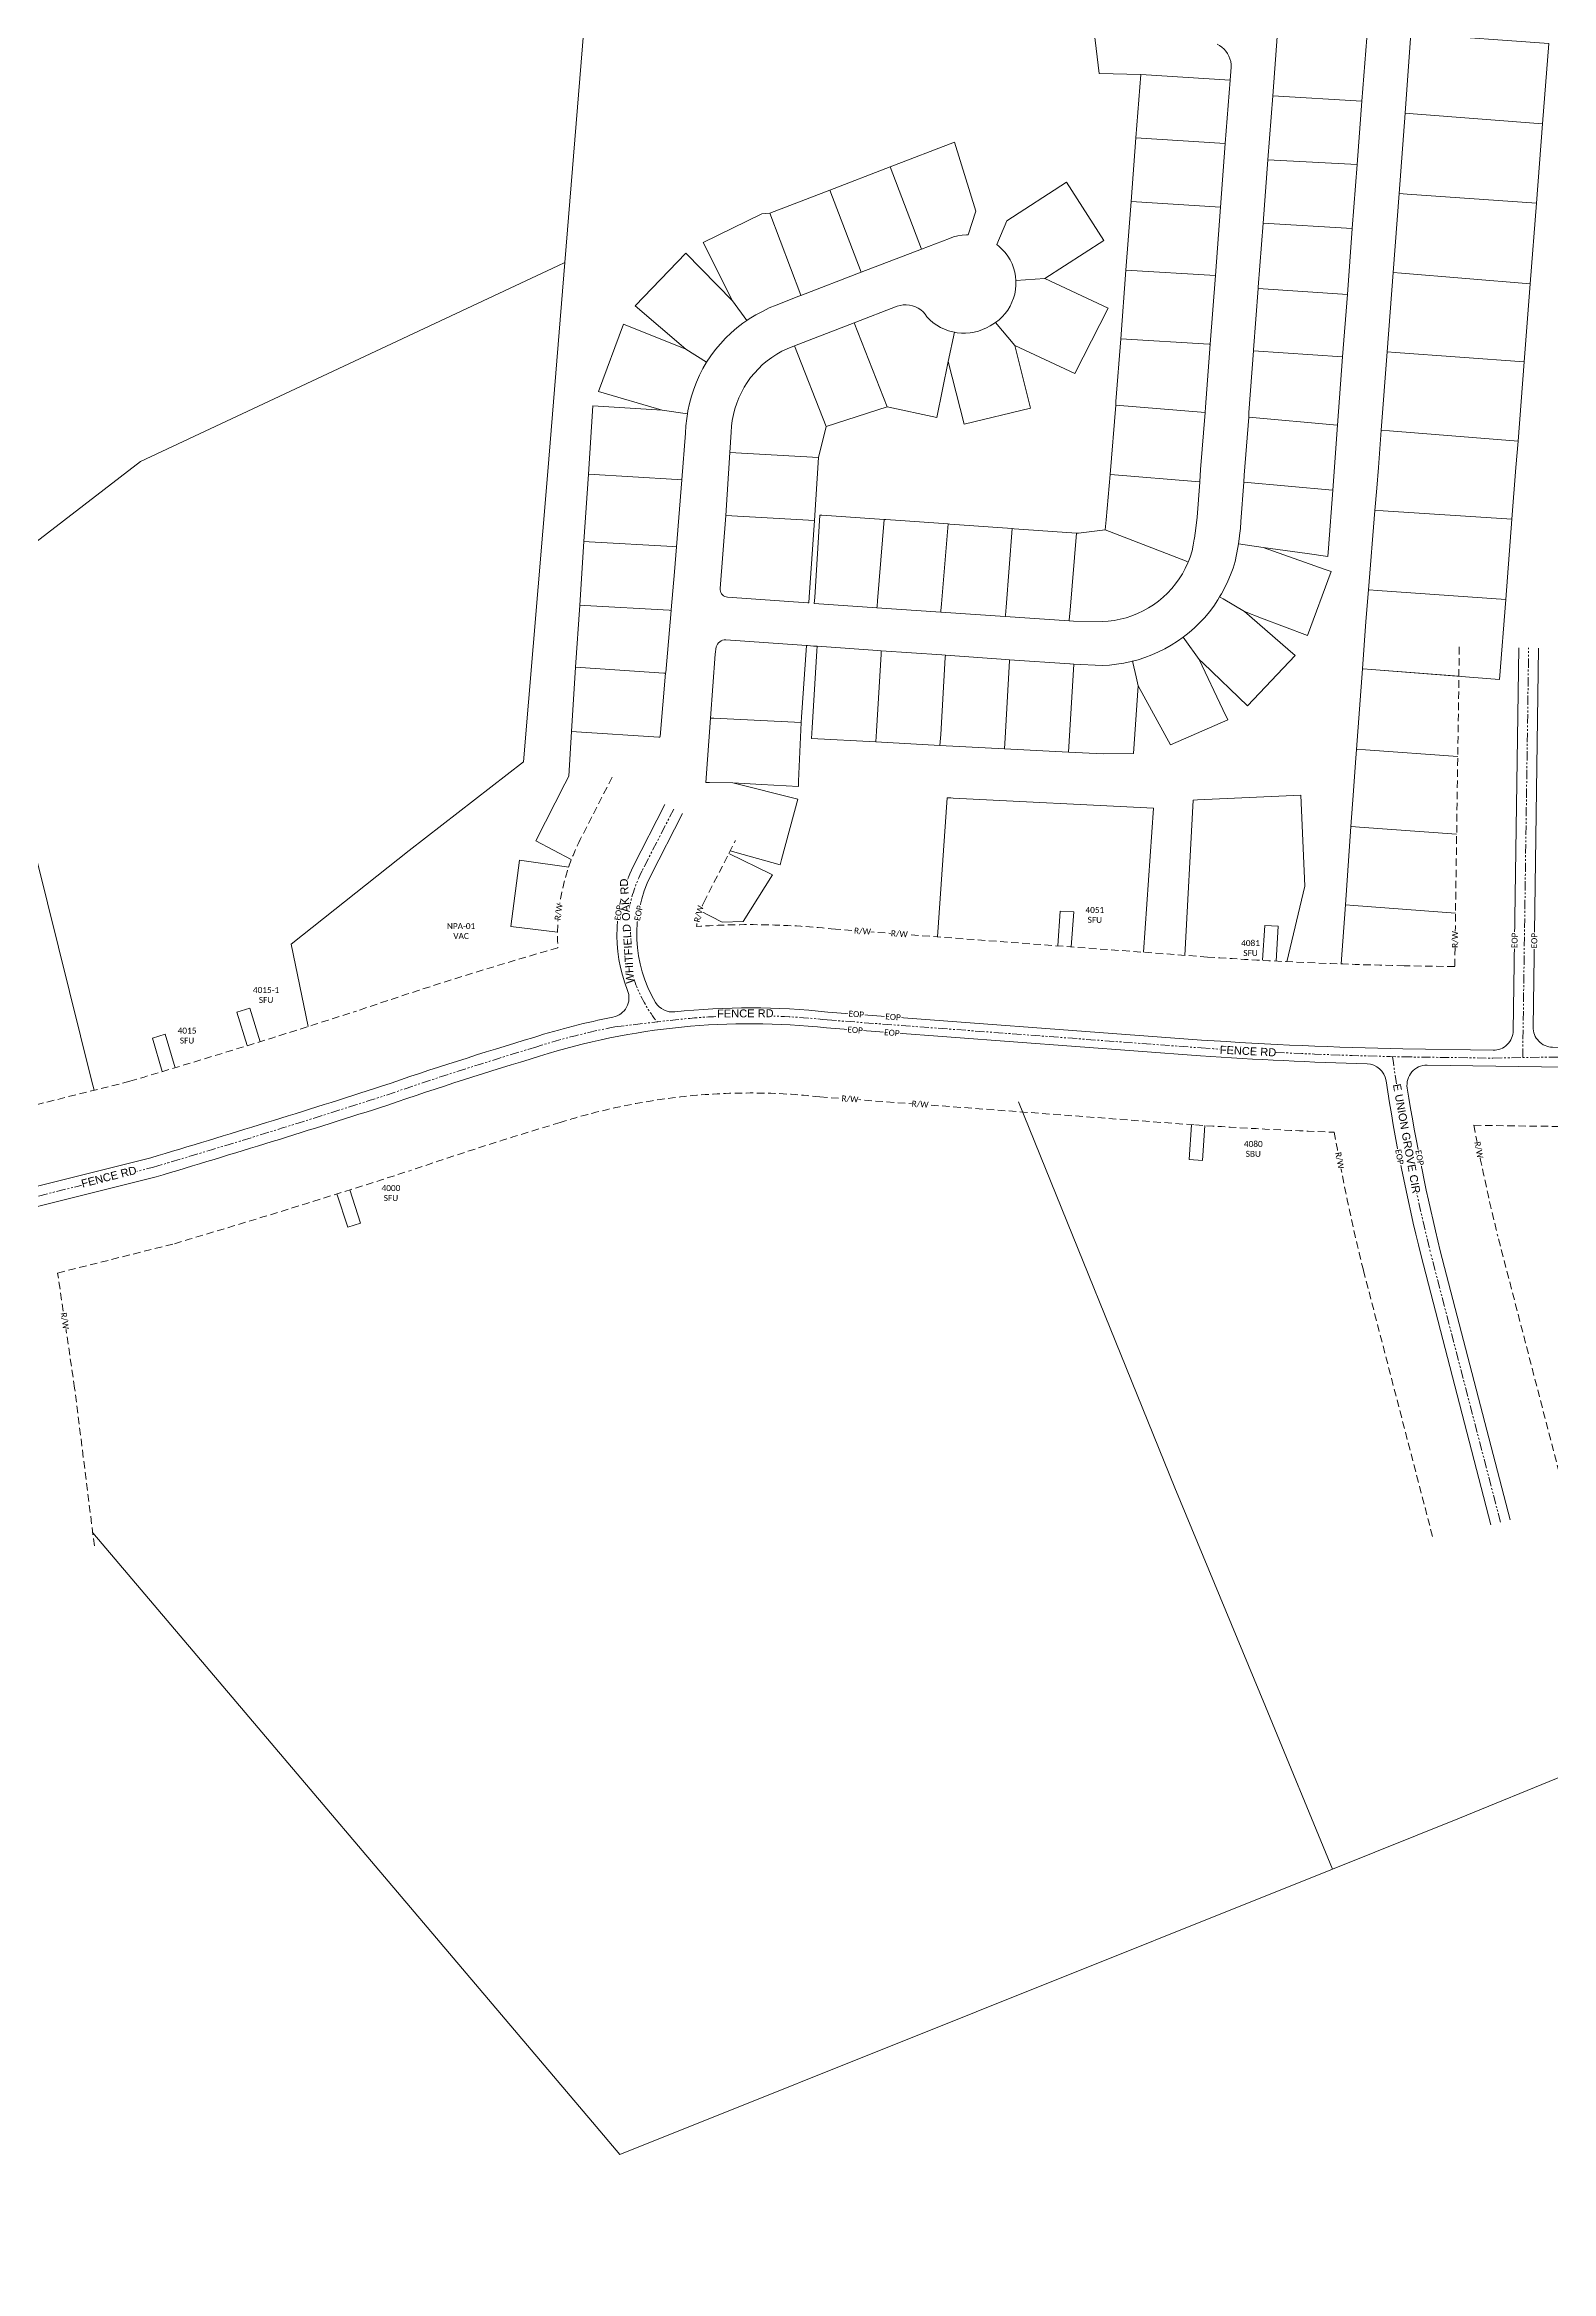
# Model space of a CAD drawing. Header units: inches. Extents: x 2378083 to 2398295, y 1463180 to 1483392.
# Drawn here: x 2386155 to 2387677, y 1468182 to 1470431 of the extents above; entities that cross this region are included whole.
import ezdxf

# ---------------------------------------------------------------- set-up
doc = ezdxf.new("R2010")
doc.units = ezdxf.units.IN
doc.header["$MEASUREMENT"] = 0
doc.linetypes.add('DASHED', pattern=[0.75, 0.5, -0.25])
doc.linetypes.add('PHANTOM2', pattern=[1.25, 0.625, -0.125, 0.125, -0.125, 0.125, -0.125])
for name, color, linetype in [('ADDRESS', 6, 'Continuous'), ('CENTER LINE', 6, 'PHANTOM2'), ('EOP', 6, 'Continuous'), ('LINE LABELS', 7, 'Continuous'), ('sc_greenville', 7, 'Continuous'), ('STREET NAMES', 250, 'Continuous')]:
    doc.layers.add(name, color=color, linetype=linetype)
doc.layers.add('DRIVEWAYS', color=250, linetype='Continuous', lineweight=20)
doc.layers.add('ROW', color=3, linetype='DASHED', lineweight=35)
doc.styles.add('Legend', font='calibri.ttf')
doc.styles.add('PROPOSED', font='calibri.ttf')
doc.styles.get("Standard").update_dxf_attribs({"font": 'arial.ttf'})

msp = doc.modelspace()

# ---------------------------------------------------------------- linework, layer by layer
at = {"layer": 'DRIVEWAYS', "color": 1}
for points in [[(2387192, 1469520.1), (2387194.4, 1469555.3), (2387180.9, 1469556.2), (2387178.4, 1469521.1)], [(2387398.8, 1469505.7), (2387400.9, 1469540.9), (2387387.4, 1469541.7), (2387385.2, 1469506.6)], [(2386359.8, 1469420.3), (2386349.5, 1469454), (2386362.4, 1469458), (2386372.8, 1469424.3)], [(2386274.1, 1469394.1), (2386264.1, 1469427.9), (2386277.1, 1469431.8), (2386287.1, 1469398)], [(2387313.3, 1469340.5), (2387311, 1469305.3), (2387324.5, 1469304.4), (2387326.8, 1469339.6)], [(2386450.5, 1469270.6), (2386461.3, 1469237), (2386474.2, 1469241.1), (2386463.5, 1469274.6)]]:
    msp.add_lwpolyline(points, dxfattribs=at)
at = {"layer": 'EOP', "color": 6, "lineweight": 0}
for points in [[(2389310.2, 1470388.5, -0.047689), (2389247.6, 1470237.6, -0.026202), (2389137.8, 1470030, -0.027049), (2389080.9, 1469948.1, -0.02934), (2389012.8, 1469870, -0.020853), (2388959.8, 1469822.4, -0.069912), (2388849, 1469761.6), (2388808.1, 1469747.1), (2388662.3, 1469703.4, 0.02772), (2388491.5, 1469646.1, 0.024718), (2388353.8, 1469588.2), (2388276.3, 1469550.7, 0.114741), (2388147, 1469440.1, -0.233285), (2388099.9, 1469415.7, -0.003004), (2387990.7, 1469414.3), (2387678, 1469418.8, -0.414214), (2387658.3, 1469439.1), (2387663.8, 1469821.8)], [(2387643.8, 1469822.1), (2387638.2, 1469435.4, -0.414214), (2387617.9, 1469415.7), (2387526.9, 1469417, -0.011475), (2387323.5, 1469426), (2386946.1, 1469454.2, 0.053814), (2386791.5, 1469454.4, -0.291209), (2386772.2, 1469464, -0.258667), (2386767.4, 1469592.2), (2386799.5, 1469654.8)], [(2386781.7, 1469663.9), (2386749.6, 1469601.3, 0.215181), (2386743.9, 1469476.1, -0.469788), (2386729.2, 1469449.1, 0.028481), (2386649.3, 1469428.7, 0.009721), (2386495.5, 1469379.3, -0.005604), (2386262.5, 1469307.1), (2386110.4, 1469269, -0.394139), (2386086.5, 1469282.2), (2386071.5, 1469328.3, 0.093581), (2386035.8, 1469378.8, -0.013139), (2386007, 1469411.3, -0.067505), (2385973.5, 1469459.3)], [(2386146, 1468907.7), (2386126.1, 1469066.2), (2386102.3, 1469227.8, -0.385499), (2386117.2, 1469250.1), (2386267.8, 1469287.8, 0.005619), (2386501.8, 1469360.3, -0.009741), (2386655.1, 1469409.6, -0.10435), (2386944.7, 1469438.3), (2387322.4, 1469410, 0.009459), (2387490.6, 1469401.9, -0.361876), (2387509.8, 1469384.9, 0.022538), (2387545.2, 1469208.1), (2387615.7, 1468936.5)], [(2387635.1, 1468941.5), (2387564.6, 1469213, -0.021182), (2387531.2, 1469377.5, -0.465624), (2387551.2, 1469400.6), (2387990.7, 1469394.3, 0.007638), (2388268.8, 1469400.5, -0.016767), (2388403.7, 1469402.6, -0.042684), (2388524, 1469388.3)]]:
    msp.add_lwpolyline(points, format="xyb", dxfattribs=at)
at = {"layer": 'ROW', "color": 3, "linetype": 'DASHED', "lineweight": 0, "ltscale": 15}
for points in [[(2387583.8, 1469823), (2387579.2, 1469500.2), (2387528.4, 1469501, -0.011441), (2387329.5, 1469509.8), (2386953.8, 1469537.9, 0.043643), (2386813.6, 1469540.7, -0.088488), (2386820.9, 1469565), (2386852.9, 1469627.4)], [(2386728.3, 1469691.3), (2386696.2, 1469628.6, 0.133796), (2386673.6, 1469519.2, 0.012587), (2386470.2, 1469455.2, -0.005547), (2386241.3, 1469384.3), (2386125.2, 1469355.2, 0.089347), (2386078.7, 1469420.8, -0.013183), (2386052, 1469451.1, -0.069603), (2386026.8, 1469486.8)], [(2386205.5, 1468915.2), (2386185.6, 1469074.3), (2386168.4, 1469190.7), (2386286.3, 1469220.3, 0.005668), (2386523.9, 1469293.9, -0.009815), (2386675.8, 1469342.7, -0.105027), (2386938.2, 1469368.6), (2387317.4, 1469340.2, 0.007757), (2387457.5, 1469332.9, 0.017307), (2387487, 1469193.3), (2387557.6, 1468921.4)], [(2387693.1, 1468956.6), (2387622.7, 1469227.8, -0.014934), (2387598.5, 1469339.9), (2387990.4, 1469334.3, 0.007665), (2388271.4, 1469340.6, -0.016751), (2388402.1, 1469342.6, -0.042515), (2388511.9, 1469329.5)]]:
    msp.add_lwpolyline(points, format="xyb", dxfattribs=at)
at = {"layer": 'ROW', "color": 6, "lineweight": 50}
msp.add_circle((2388188.9, 1473286.1), 10106.2, dxfattribs=at)
at = {"layer": 'sc_greenville', "lineweight": 0}
for points in [[(2385834, 1470649.1), (2386746, 1471022.6), (2386743.4, 1470989.3), (2386743.3, 1470987.6), (2386735.3, 1470885.5), (2386735, 1470881.2), (2386731.5, 1470836), (2386726.4, 1470773.6), (2386725.9, 1470767.1), (2386719, 1470681.6), (2386717.5, 1470663.1), (2386717.4, 1470661.5), (2386680.7, 1470211.1), (2386673.6, 1470207.8), (2386252, 1470010.4), (2386080.1, 1469878), (2386202.6, 1469385.6), (2386205.2, 1469375.2)], [(2387339.2, 1470431.7), (2387341.7, 1470430.4), (2387344.1, 1470428.7), (2387346.3, 1470426.8), (2387348.2, 1470424.6), (2387349.8, 1470422.2), (2387351.2, 1470419.7), (2387352.2, 1470417), (2387353, 1470414.2), (2387353.3, 1470411.3), (2387353.4, 1470408.4), (2387353.4, 1470408.4), (2387352.4, 1470395.2), (2387262.2, 1470401), (2387220.1, 1470402.1), (2387212.8, 1470463.6)], [(2386847.6, 1469617.1), (2386860.5, 1469613.4), (2386898.1, 1469602.9), (2386899.5, 1469608.2), (2386916, 1469669.1), (2386850.3, 1469685.6), (2386879, 1469684), (2386916.4, 1469682), (2386916.6, 1469687.3), (2386919.2, 1469746.7), (2386919.5, 1469751.9), (2386924.6, 1469824.4), (2386925.7, 1469824.4), (2386931.8, 1469823.9), (2386935.5, 1469823.7), (2386935.2, 1469819), (2386930.4, 1469741.4), (2386929.7, 1469730.5), (2386994.5, 1469727.1), (2387059.4, 1469723.6), (2387124.4, 1469720.2), (2387189.2, 1469716.8), (2387224.3, 1469714.9), (2387254.8, 1469715.5), (2387259.5, 1469783.6), (2387292.3, 1469724), (2387350, 1469749.5), (2387345.1, 1469759.8), (2387321, 1469810.4), (2387325.1, 1469806.5), (2387369.9, 1469763.5), (2387418, 1469814.3), (2387410.6, 1469820.8), (2387367, 1469858.7), (2387384.2, 1469852.1), (2387430.6, 1469834.5), (2387454.5, 1469899.1), (2387448.2, 1469901.3), (2387385.7, 1469923.5), (2387430.3, 1469917.2), (2387451, 1469914.3), (2387451.6, 1469922.7), (2387456, 1469981.2), (2387460.9, 1470046.8), (2387466, 1470115.8), (2387470.8, 1470178.9), (2387475.7, 1470245.4), (2387480.7, 1470310.3), (2387485.5, 1470374.1), (2387490.4, 1470438.2)], [(2387535, 1470442.5), (2387529, 1470362.1), (2387522.9, 1470281), (2387516.9, 1470201), (2387510.9, 1470121), (2387505, 1470041.8), (2387502.2, 1470004.3), (2387500.5, 1469983.2), (2387498.6, 1469960.8), (2387492, 1469880.7), (2387489.4, 1469848.8), (2387485.9, 1469800.9), (2387480, 1469719.5), (2387479, 1469706.4), (2387476.9, 1469677.7), (2387474.4, 1469641.6), (2387468.8, 1469562.6), (2387464.6, 1469502.8)], [(2386205.2, 1469375.2), (2386202.6, 1469385.6), (2386080.1, 1469878), (2386252, 1470010.4), (2386673.6, 1470207.8), (2386680.7, 1470211.1), (2386663.5, 1470000), (2386638.7, 1469707), (2386523.5, 1469617.4), (2386404.2, 1469522.8), (2386421.3, 1469439.6)], [(2387582.2, 1469712.4), (2387489, 1469718.9), (2387480.6, 1469719.5), (2387480, 1469719.5), (2387485.9, 1469800.9), (2387486.8, 1469800.9), (2387495.1, 1469800.2), (2387583.4, 1469793.4)], [(2386687.4, 1469737.6), (2386684.6, 1469692.3), (2386680.7, 1469684.6), (2386651.2, 1469627.1), (2386687.1, 1469608.2)], [(2387581.1, 1469634), (2387483.1, 1469641), (2387474.8, 1469641.6), (2387474.4, 1469641.6), (2387476.9, 1469677.7), (2387479, 1469706.4), (2387480, 1469719.5), (2387480.6, 1469719.5), (2387489, 1469718.9), (2387582.2, 1469712.4)], [(2386822.8, 1469686), (2386825.8, 1469686), (2386826.7, 1469686), (2386850.3, 1469685.6), (2386916, 1469669.1), (2386899.5, 1469608.2), (2386898.1, 1469602.9), (2386860.5, 1469613.4), (2386847.6, 1469617.1)], [(2387056.8, 1469530.2), (2387066.6, 1469670.7), (2387070.5, 1469670.5), (2387072.6, 1469670.4), (2387274.9, 1469660.1), (2387264.9, 1469514.6)], [(2387264.9, 1469514.6), (2387274.9, 1469660.1), (2387072.6, 1469670.4), (2387070.5, 1469670.5), (2387066.6, 1469670.7), (2387056.8, 1469530.2)], [(2387306.6, 1469511.5), (2387315.2, 1469668.2), (2387319.3, 1469668.4), (2387423.8, 1469673.3), (2387427.8, 1469581.5), (2387409.7, 1469505.1)], [(2387409.7, 1469505.1), (2387427.8, 1469581.5), (2387423.8, 1469673.3), (2387319.3, 1469668.4), (2387315.2, 1469668.2), (2387306.6, 1469511.5)], [(2387579.9, 1469554.1), (2387477.2, 1469561.9), (2387468.8, 1469562.6), (2387474.4, 1469641.6), (2387474.8, 1469641.6), (2387483.1, 1469641), (2387581.1, 1469634)], [(2386684.5, 1469600.7), (2386639.6, 1469606.9), (2386634.9, 1469607.5), (2386626.2, 1469540.6), (2386673.2, 1469534.9)], [(2386846.3, 1469614.5), (2386888.8, 1469593.4), (2386890.1, 1469592.8), (2386860.5, 1469545.7), (2386839.3, 1469545), (2386817.3, 1469556.6)], [(2386817.3, 1469556.6), (2386839.3, 1469545), (2386860.5, 1469545.7), (2386890.1, 1469592.8), (2386888.8, 1469593.4), (2386846.3, 1469614.5)], [(2387464.6, 1469502.8), (2387468.8, 1469562.6), (2387477.2, 1469561.9), (2387579.9, 1469554.1)], [(2387138.8, 1469363.6), (2387296.5, 1468973.9), (2387388.2, 1468752.9), (2387455.8, 1468588.6), (2386736.2, 1468300.4), (2386708.6, 1468333), (2386203.8, 1468928.4)], [(2387689.2, 1468683.2), (2387584, 1468640.1), (2387455.8, 1468588.6), (2387388.2, 1468752.9), (2387296.5, 1468973.9), (2387138.8, 1469363.6)]]:
    msp.add_lwpolyline(points, dxfattribs=at)
for points in [[(2387490.4, 1470438.2), (2387485.5, 1470374.1), (2387395.4, 1470379.4), (2387400.3, 1470443.9), (2387490.4, 1470438.2)], [(2387674.1, 1470432.5), (2387667.8, 1470351.3), (2387537.3, 1470361.5), (2387529, 1470362.1), (2387535, 1470442.5), (2387543.4, 1470441.9), (2387674.1, 1470432.5)], [(2387352.4, 1470395.2), (2387347.5, 1470331.5), (2387257.3, 1470337), (2387262.2, 1470401), (2387352.4, 1470395.2)], [(2387485.5, 1470374.1), (2387480.7, 1470310.3), (2387390.5, 1470314.8), (2387395.4, 1470379.4), (2387485.5, 1470374.1)], [(2387667.8, 1470351.3), (2387661.6, 1470271.2), (2387531.3, 1470280.4), (2387522.9, 1470281), (2387529, 1470362.1), (2387537.3, 1470361.5), (2387667.8, 1470351.3)], [(2387088, 1470239.2), (2387086.3, 1470239.2), (2387081.9, 1470238.8), (2387077.5, 1470238.1), (2387073.2, 1470237), (2387069, 1470235.5), (2387040.7, 1470224.6), (2387009.1, 1470307.7), (2387074.1, 1470332.7), (2387095.5, 1470263.2), (2387088, 1470239.2)], [(2387347.5, 1470331.5), (2387342.7, 1470267), (2387252.4, 1470272.8), (2387257.3, 1470337), (2387347.5, 1470331.5)], [(2387040.7, 1470224.6), (2386979.8, 1470201.3), (2386948.2, 1470284.3), (2387009.1, 1470307.7), (2387040.7, 1470224.6)], [(2387475.7, 1470245.4), (2387385.7, 1470250.8), (2387390.5, 1470314.8), (2387480.7, 1470310.3), (2387475.7, 1470245.4)], [(2386979.8, 1470201.3), (2386919, 1470177.9), (2386918.9, 1470178.1), (2386887.7, 1470261.1), (2386948.2, 1470284.3), (2386979.8, 1470201.3)], [(2387165.1, 1470194.9), (2387136.1, 1470193.1), (2387135.7, 1470197.1), (2387134.9, 1470201.4), (2387133.7, 1470205.7), (2387132.2, 1470209.9), (2387130.2, 1470213.8), (2387127.9, 1470217.6), (2387125.3, 1470221.2), (2387122.3, 1470224.5), (2387119.1, 1470227.5), (2387116.9, 1470229.3), (2387126.9, 1470253.2), (2387187.3, 1470292.5), (2387225, 1470233.5), (2387165.1, 1470194.9)], [(2387342.7, 1470267), (2387337.5, 1470198.1), (2387247.2, 1470203.5), (2387252.4, 1470272.8), (2387342.7, 1470267)], [(2387661.6, 1470271.2), (2387655.3, 1470189.6), (2387525.3, 1470200.3), (2387516.9, 1470201), (2387522.9, 1470281), (2387531.3, 1470280.4), (2387661.6, 1470271.2)], [(2386919, 1470177.9), (2386917, 1470177.1), (2386894.1, 1470168.2), (2386887, 1470165.3), (2386880, 1470161.9), (2386873.3, 1470158.3), (2386866.7, 1470154.2), (2386864.2, 1470152.5), (2386849.9, 1470172.6), (2386820.4, 1470231.4), (2386879.6, 1470260.5), (2386887.7, 1470261.1), (2386918.9, 1470178.1), (2386919, 1470177.9)], [(2387475.7, 1470245.4), (2387470.8, 1470178.9), (2387380.7, 1470185), (2387380.8, 1470186.2), (2387385.7, 1470250.8), (2387475.7, 1470245.4)], [(2386849.9, 1470172.6), (2386864.2, 1470152.5), (2386860.4, 1470149.8), (2386854.3, 1470145.1), (2386848.5, 1470140.1), (2386842.9, 1470134.8), (2386837.6, 1470129.1), (2386832.7, 1470123.2), (2386828, 1470117.1), (2386823.7, 1470110.7), (2386802.6, 1470123.6), (2386751.6, 1470167.3), (2386802.9, 1470220.7), (2386849.9, 1470172.6)], [(2387337.5, 1470198.1), (2387332.2, 1470128.7), (2387331.2, 1470128.8), (2387241.9, 1470134), (2387247.2, 1470203.5), (2387337.5, 1470198.1)], [(2387134.9, 1470127.5), (2387115.4, 1470150.6), (2387119, 1470153.4), (2387122.2, 1470156.4), (2387125.2, 1470159.7), (2387127.8, 1470163.2), (2387130.1, 1470167), (2387132.1, 1470171), (2387133.7, 1470175.2), (2387134.9, 1470179.4), (2387135.7, 1470183.8), (2387136.1, 1470188.2), (2387136.1, 1470192.6), (2387136.1, 1470193.1), (2387165.1, 1470194.9), (2387229.2, 1470165.2), (2387195.7, 1470099.1), (2387134.9, 1470127.5)], [(2387470.8, 1470178.9), (2387466, 1470115.8), (2387465.8, 1470115.9), (2387375.9, 1470121.9), (2387376, 1470122.9), (2387380.7, 1470185), (2387470.8, 1470178.9)], [(2387655.3, 1470189.6), (2387649.2, 1470110.9), (2387519.3, 1470120.4), (2387510.9, 1470121), (2387516.9, 1470201), (2387525.3, 1470200.3), (2387655.3, 1470189.6)], [(2387074, 1470140.7), (2387067.8, 1470111.1), (2387056.1, 1470054.8), (2387006.2, 1470065.5), (2386972.8, 1470150.3), (2387016.1, 1470167), (2387019.2, 1470167.9), (2387022.3, 1470168.4), (2387025.4, 1470168.5), (2387028.5, 1470168.2), (2387031.6, 1470167.6), (2387034.5, 1470166.5), (2387037.3, 1470165.1), (2387039.9, 1470163.4), (2387042.3, 1470161.3), (2387044.4, 1470159), (2387046.2, 1470156.4), (2387049.3, 1470153.3), (2387052.6, 1470150.4), (2387056.2, 1470147.9), (2387060, 1470145.7), (2387063.9, 1470143.8), (2387068, 1470142.2), (2387072.3, 1470141.1), (2387074, 1470140.7)], [(2386802.6, 1470123.6), (2386823.7, 1470110.7), (2386820, 1470104.1), (2386816.5, 1470097.3), (2386813.5, 1470090.4), (2386810.8, 1470083.3), (2386808.4, 1470076.1), (2386806.4, 1470068.7), (2386804.8, 1470061.3), (2386804.3, 1470058.4), (2386778.9, 1470062.1), (2386714.5, 1470081.1), (2386739.8, 1470148.8), (2386802.6, 1470123.6)], [(2387006.2, 1470065.5), (2386944.4, 1470045.6), (2386912.4, 1470127), (2386972.8, 1470150.3), (2387006.2, 1470065.5)], [(2387134.9, 1470127.5), (2387150.7, 1470064.2), (2387083.7, 1470047.9), (2387067.8, 1470111.1), (2387074, 1470140.7), (2387076.6, 1470140.3), (2387081, 1470139.8), (2387085.3, 1470139.8), (2387089.7, 1470140.1), (2387094, 1470140.9), (2387098.3, 1470142), (2387102.4, 1470143.4), (2387106.4, 1470145.3), (2387110.2, 1470147.4), (2387112.9, 1470148.9), (2387115.4, 1470150.6), (2387134.9, 1470127.5)], [(2386944.4, 1470045.6), (2386936.8, 1470014.3), (2386847.2, 1470019.5), (2386848.6, 1470040), (2386848.9, 1470045.9), (2386849.7, 1470051.8), (2386850.8, 1470057.6), (2386852.3, 1470063.4), (2386854.1, 1470069), (2386856.3, 1470074.6), (2386858.8, 1470079.9), (2386861.6, 1470085.2), (2386864.8, 1470090.2), (2386868.2, 1470095), (2386872, 1470099.6), (2386876, 1470104), (2386880.3, 1470108.1), (2386884.9, 1470111.9), (2386889.6, 1470115.4), (2386894.6, 1470118.7), (2386899.8, 1470121.6), (2386905.1, 1470124.2), (2386912.4, 1470127), (2386944.4, 1470045.6)], [(2387332.2, 1470128.7), (2387327.4, 1470065.2), (2387327, 1470059.7), (2387236.8, 1470067.1), (2387237.1, 1470071), (2387241.9, 1470134), (2387331.2, 1470128.8), (2387332.2, 1470128.7)], [(2387466, 1470115.8), (2387460.9, 1470046.8), (2387460.6, 1470046.8), (2387371.1, 1470055), (2387371.3, 1470059.6), (2387375.9, 1470121.9), (2387465.8, 1470115.9), (2387466, 1470115.8)], [(2387649.2, 1470110.9), (2387643.1, 1470030.8), (2387513.3, 1470041.1), (2387505, 1470041.8), (2387510.9, 1470121), (2387519.3, 1470120.4), (2387649.2, 1470110.9)], [(2386778.9, 1470062.1), (2386804.3, 1470058.4), (2386803.6, 1470053.8), (2386802.7, 1470046.3), (2386802.3, 1470038.7), (2386798.6, 1469991.7), (2386794.1, 1469992), (2386704.3, 1469997.3), (2386709, 1470066.4), (2386778.9, 1470062.1)], [(2387327, 1470059.7), (2387322.6, 1470002.1), (2387321.7, 1469989.8), (2387321.3, 1469989.8), (2387231.6, 1469997.2), (2387231.2, 1469997.2), (2387236.8, 1470067.1), (2387327, 1470059.7)], [(2387460.9, 1470046.8), (2387456, 1469981.2), (2387455.7, 1469981.2), (2387366.2, 1469989.3), (2387366.7, 1469996.4), (2387371.1, 1470055), (2387460.6, 1470046.8), (2387460.9, 1470046.8)], [(2387641, 1470004.3), (2387637, 1469951.9), (2387507, 1469960.3), (2387498.9, 1469960.8), (2387498.6, 1469960.8), (2387500.5, 1469983.2), (2387502.2, 1470004.3), (2387505, 1470041.8), (2387513.3, 1470041.1), (2387643.1, 1470030.8), (2387641, 1470004.3)], [(2386936.8, 1470014.3), (2386932.6, 1469950.8), (2386843, 1469955.7), (2386847.2, 1470019.5), (2386936.8, 1470014.3)], [(2386798.6, 1469991.7), (2386793.3, 1469924.2), (2386789.5, 1469924.4), (2386705, 1469929.2), (2386699.6, 1469929.5), (2386704.3, 1469997.3), (2386794.1, 1469992), (2386798.6, 1469991.7)], [(2387321.7, 1469989.8), (2387321.7, 1469989.5), (2387319.1, 1469954.1), (2387318.2, 1469945.7), (2387317.2, 1469937.9), (2387316.4, 1469932.8), (2387316.2, 1469931.7), (2387315.1, 1469925.6), (2387313.9, 1469919.9), (2387312, 1469913.5), (2387310.1, 1469908.7), (2387307.4, 1469909.8), (2387226.2, 1469941.2), (2387227.1, 1469951.2), (2387231.2, 1469997.2), (2387231.6, 1469997.2), (2387321.3, 1469989.8), (2387321.7, 1469989.8)], [(2387456, 1469981.2), (2387451.6, 1469922.7), (2387451, 1469914.3), (2387430.3, 1469917.2), (2387385.7, 1469923.5), (2387360.8, 1469927.1), (2387361.9, 1469934.9), (2387362, 1469935.4), (2387362.8, 1469942.5), (2387363.3, 1469949.6), (2387366.2, 1469989.3), (2387455.7, 1469981.2), (2387456, 1469981.2)], [(2387002.9, 1469951.7), (2386996.2, 1469869.7), (2386995.8, 1469864.3), (2386995.6, 1469862.6), (2386932.5, 1469867), (2386932.9, 1469872.9), (2386938.2, 1469956.2), (2386940.1, 1469956.1), (2387002.9, 1469951.7)], [(2387637, 1469951.9), (2387630.7, 1469870.8), (2387501.1, 1469880.1), (2387492.8, 1469880.7), (2387492, 1469880.7), (2387498.6, 1469960.8), (2387498.9, 1469960.8), (2387507, 1469960.3), (2387637, 1469951.9)], [(2386932.6, 1469950.8), (2386927.4, 1469873.2), (2386927, 1469867.4), (2386926, 1469867.4), (2386844.7, 1469873.2), (2386843.4, 1469873.5), (2386842, 1469874), (2386840.8, 1469874.7), (2386839.8, 1469875.6), (2386838.8, 1469876.7), (2386838.1, 1469877.9), (2386837.6, 1469879.2), (2386837.3, 1469880.6), (2386837.3, 1469882), (2386843, 1469955.7), (2386932.6, 1469950.8)], [(2387067.6, 1469947.2), (2387061, 1469866.5), (2387060.4, 1469859.6), (2387060.3, 1469858.2), (2386995.6, 1469862.6), (2386995.8, 1469864.3), (2386996.2, 1469869.7), (2387002.9, 1469951.7), (2387004.8, 1469951.6), (2387067.6, 1469947.2)], [(2387132.3, 1469942.5), (2387126.1, 1469863.2), (2387125.4, 1469855), (2387125.3, 1469853.7), (2387060.3, 1469858.2), (2387060.4, 1469859.6), (2387061, 1469866.5), (2387067.6, 1469947.2), (2387069.4, 1469947.1), (2387132.3, 1469942.5)], [(2387197.3, 1469937.8), (2387190.8, 1469860), (2387190, 1469850.4), (2387189.9, 1469849.2), (2387125.3, 1469853.7), (2387125.4, 1469855), (2387126.1, 1469863.2), (2387132.3, 1469942.5), (2387134.2, 1469942.4), (2387197.3, 1469937.8)], [(2387307.4, 1469909.8), (2387310.1, 1469908.7), (2387309.7, 1469907.8), (2387307.1, 1469902.2), (2387304.2, 1469896.8), (2387300.9, 1469891.6), (2387297.3, 1469886.6), (2387293.4, 1469881.9), (2387289.1, 1469877.4), (2387284.7, 1469873.2), (2387279.9, 1469869.2), (2387275, 1469865.6), (2387269.8, 1469862.3), (2387264.4, 1469859.3), (2387258.8, 1469856.7), (2387253.1, 1469854.4), (2387247.3, 1469852.5), (2387241.3, 1469850.9), (2387235.3, 1469849.7), (2387229.2, 1469849), (2387223.1, 1469848.5), (2387194.1, 1469848.9), (2387189.9, 1469849.2), (2387190, 1469850.4), (2387190.8, 1469860), (2387197.3, 1469937.8), (2387199.2, 1469938), (2387226.2, 1469941.2), (2387307.4, 1469909.8)], [(2386793.3, 1469924.2), (2386791.3, 1469898.7), (2386788, 1469860.6), (2386787.9, 1469859.8), (2386785.8, 1469860), (2386700.6, 1469864.7), (2386695.8, 1469865), (2386699.6, 1469929.5), (2386705, 1469929.2), (2386789.5, 1469924.4), (2386793.3, 1469924.2)], [(2387385.7, 1469923.5), (2387448.2, 1469901.3), (2387454.5, 1469899.1), (2387430.6, 1469834.5), (2387384.2, 1469852.1), (2387367, 1469858.7), (2387345.4, 1469871.4), (2387341.8, 1469873.5), (2387343.8, 1469876.7), (2387347.1, 1469883), (2387350.2, 1469889.4), (2387352.9, 1469895.9), (2387355.3, 1469902.6), (2387357.3, 1469909.4), (2387358.9, 1469916.4), (2387360.2, 1469923.3), (2387360.8, 1469927.1), (2387385.7, 1469923.5)], [(2387367, 1469858.7), (2387410.6, 1469820.8), (2387418, 1469814.3), (2387369.9, 1469763.5), (2387325.1, 1469806.5), (2387321, 1469810.4), (2387306.6, 1469830.4), (2387304.9, 1469832.8), (2387305.1, 1469833), (2387306.7, 1469834.1), (2387308.1, 1469835.2), (2387310.9, 1469837.5), (2387316.4, 1469842.3), (2387321.7, 1469847.5), (2387326.7, 1469852.8), (2387331.4, 1469858.5), (2387335.8, 1469864.3), (2387340, 1469870.4), (2387341.8, 1469873.5), (2387345.4, 1469871.4), (2387367, 1469858.7)], [(2387630.7, 1469870.8), (2387624.5, 1469790.2), (2387495.1, 1469800.2), (2387486.8, 1469800.9), (2387485.9, 1469800.9), (2387489.4, 1469848.8), (2387492, 1469880.7), (2387492.8, 1469880.7), (2387501.1, 1469880.1), (2387630.7, 1469870.8)], [(2386787.9, 1469859.8), (2386782.4, 1469797.3), (2386782.3, 1469796.5), (2386780.7, 1469796.6), (2386696.3, 1469802.1), (2386691.5, 1469802.4), (2386695.8, 1469865), (2386700.6, 1469864.7), (2386785.8, 1469860), (2386787.9, 1469859.8)], [(2386924.6, 1469824.4), (2386919.5, 1469751.9), (2386919.2, 1469746.7), (2386830.9, 1469750.9), (2386829.7, 1469751), (2386827.6, 1469751.1), (2386832.4, 1469815.7), (2386833.4, 1469823), (2386834, 1469824.4), (2386834.8, 1469825.9), (2386835.8, 1469827.1), (2386837, 1469828.2), (2386838.4, 1469829), (2386839.8, 1469829.7), (2386841.4, 1469830), (2386843, 1469830.2), (2386924.6, 1469824.4)], [(2387000.1, 1469819.2), (2386999.9, 1469815.8), (2386995.2, 1469738), (2386994.5, 1469727.1), (2386929.7, 1469730.5), (2386930.4, 1469741.4), (2386935.2, 1469819), (2386935.5, 1469823.7), (2386996.4, 1469819.4), (2387000.1, 1469819.2)], [(2387321, 1469810.4), (2387345.1, 1469759.8), (2387350, 1469749.5), (2387292.3, 1469724), (2387259.5, 1469783.6), (2387257.5, 1469792.8), (2387254.2, 1469807.4), (2387254, 1469808.6), (2387255.3, 1469809), (2387259.4, 1469810.1), (2387266.4, 1469812.3), (2387273.2, 1469814.9), (2387280, 1469817.9), (2387286.5, 1469821.1), (2387292.9, 1469824.8), (2387299.1, 1469828.7), (2387304.9, 1469832.8), (2387306.6, 1469830.4), (2387321, 1469810.4)], [(2386782.3, 1469796.5), (2386776.7, 1469732.6), (2386776.6, 1469731.9), (2386775.5, 1469731.9), (2386692.2, 1469737.3), (2386687.4, 1469737.6), (2386691.5, 1469802.4), (2386696.3, 1469802.1), (2386780.7, 1469796.6), (2386782.3, 1469796.5)], [(2387064.8, 1469814.6), (2387064.6, 1469812.4), (2387060.1, 1469734.5), (2387059.4, 1469723.6), (2386994.5, 1469727.1), (2386995.2, 1469738), (2386999.9, 1469815.8), (2387000.1, 1469819.2), (2387061.1, 1469814.9), (2387064.8, 1469814.6)], [(2387129.7, 1469810.1), (2387129.6, 1469809), (2387125.1, 1469731.1), (2387124.4, 1469720.2), (2387059.4, 1469723.6), (2387060.1, 1469734.5), (2387064.6, 1469812.4), (2387064.8, 1469814.6), (2387126, 1469810.4), (2387129.7, 1469810.1)], [(2387194.6, 1469805.7), (2387189.9, 1469727.7), (2387189.2, 1469716.8), (2387124.4, 1469720.2), (2387125.1, 1469731.1), (2387129.6, 1469809), (2387129.7, 1469810.1), (2387190.6, 1469805.8), (2387190.9, 1469805.8), (2387194.6, 1469805.7)], [(2387259.5, 1469783.6), (2387254.8, 1469715.5), (2387224.3, 1469714.9), (2387189.2, 1469716.8), (2387189.9, 1469727.7), (2387194.6, 1469805.7), (2387223.2, 1469804.3), (2387230.5, 1469804.7), (2387237.8, 1469805.5), (2387245.1, 1469806.7), (2387252.3, 1469808.2), (2387253.4, 1469808.5), (2387254, 1469808.6), (2387254.2, 1469807.4), (2387257.5, 1469792.8), (2387259.5, 1469783.6)], [(2386919.2, 1469746.7), (2386916.6, 1469687.3), (2386916.4, 1469682), (2386879, 1469684), (2386850.3, 1469685.6), (2386826.7, 1469686), (2386825.8, 1469686), (2386822.8, 1469686), (2386827.6, 1469751.1), (2386829.7, 1469751), (2386830.9, 1469750.9), (2386919.2, 1469746.7)]]:
    msp.add_lwpolyline(points, close=True, dxfattribs=at)

# ---------------------------------------------------------------- texts
at = {"layer": 'ADDRESS', "color": 4, "lineweight": 50, "char_height": 6, "width": 9.954, "attachment_point": 7, "style": 'PROPOSED'}
for s, insert in [('\\pxqc;4051\\PSFU', (2387210.8, 1469544.3)), ('\\pxqc;NPA-01\\PVAC', (2386570.8, 1469528)), ('\\pxqc;4081\\PSFU', (2387368, 1469510.8)), ('\\pxqc;4015-1\\PSFU', (2386373.9, 1469463.4)), ('\\pxqc;4015\\PSFU', (2386294.1, 1469422.4)), ('\\pxqc;4080\\PSBU', (2387370.8, 1469308)), ('\\pxqc;4000\\PSFU', (2386500, 1469263.4))]:
    msp.add_mtext(s, dxfattribs=dict(at, insert=insert))

# ---------------------------------------------------------------- next in the draw order: texts
at = {"layer": 'LINE LABELS', "char_height": 6, "width": 15.519, "attachment_point": 5, "style": 'Legend', "bg_fill": 3, "box_fill_scale": 1.1, "bg_fill_color": 256, "bg_fill_transparency": 0}
for s, insert, rotation in [('\\pxqc;R/W', (2386674.4, 1469555.4), 82.2639), ('EOP', (2386755, 1469554.2), 78.2675), ('\\pxqc;R/W', (2386816, 1469553.3), 75.8131), ('\\pxqc;R/W', (2386981.1, 1469535.8), 355.7156), ('\\pxqc;R/W', (2387018.3, 1469533.1), 355.7156), ('\\pxqc;R/W', (2387579.6, 1469527.5), 89.1666), ('EOP', (2387639.6, 1469526.6), 89.1666), ('EOP', (2387659.5, 1469526.3), 89.1666), ('EOP', (2386973.7, 1469436.1), 355.7156), ('EOP', (2387010.8, 1469433.3), 355.7156), ('\\pxqc;R/W', (2386968.5, 1469366.3), 355.7156), ('\\pxqc;R/W', (2387039.3, 1469361), 355.7156), ('\\pxqc;R/W', (2387462.8, 1469304.3), 280.7468), ('EOP', (2387523.4, 1469307.9), 280.7468), ('\\pxqc;R/W', (2387603.3, 1469315), 280.7468), ('\\pxqc;R/W', (2386175.5, 1469142.3), 278.3912)]:
    msp.add_mtext(s, dxfattribs=dict(at, insert=insert, rotation=rotation))

# ---------------------------------------------------------------- next in the draw order: linework, layer by layer
at = {"layer": 'CENTER LINE', "color": 7, "linetype": 'PHANTOM2', "lineweight": 0, "ltscale": 15}
msp.add_lwpolyline([(2387647.8, 1469408.2), (2387653.8, 1469822)], dxfattribs=at)

# ---------------------------------------------------------------- next in the draw order: texts
at = {"layer": 'LINE LABELS', "char_height": 6, "width": 15.519, "attachment_point": 5, "style": 'Legend', "bg_fill": 3, "box_fill_scale": 1.1, "bg_fill_color": 256, "bg_fill_transparency": 0}
for insert, rotation in [((2386734.8, 1469554.5), 80.7072), ((2386974.9, 1469452.1), 355.7156), ((2387012, 1469449.3), 355.7156), ((2387543.7, 1469307.1), 280.7468)]:
    msp.add_mtext('EOP', dxfattribs=dict(at, insert=insert, rotation=rotation))

# ---------------------------------------------------------------- next in the draw order: linework, layer by layer
at = {"layer": 'CENTER LINE', "color": 7, "linetype": 'PHANTOM2', "lineweight": 0, "ltscale": 15}
for points in [[(2386790.6, 1469659.3), (2386758.5, 1469596.8, 0.29209), (2386773.7, 1469444.3)], [(2386112.8, 1469259.3), (2386265.1, 1469297.5, 0.005611), (2386498.6, 1469369.8, -0.009731), (2386652.2, 1469419.2, -0.028507), (2386731.1, 1469439.3), (2386792.3, 1469446.5, -0.053862), (2386945.4, 1469446.3), (2387323, 1469418, 0.011478), (2387526.7, 1469409), (2387617.8, 1469407.7), (2387677.9, 1469408.8), (2387990.7, 1469404.3, 0.003007), (2388100.1, 1469405.7), (2388165.1, 1469408, 0.002838), (2388268.3, 1469411.4, -0.01677), (2388404, 1469413.4, -0.042712), (2388526.2, 1469398.9)], [(2387625.4, 1468939), (2387554.9, 1469210.6, -0.025419), (2387516.3, 1469409.2)]]:
    msp.add_lwpolyline(points, format="xyb", dxfattribs=at)

# ---------------------------------------------------------------- next in the draw order: texts
at = {"layer": 'STREET NAMES', "color": 7, "char_height": 8, "attachment_point": 7, "bg_fill": 3, "box_fill_scale": 1, "bg_fill_color": 256, "bg_fill_transparency": 0}
for s, insert, rotation in [('WHITFIELD OAK RD', (2386750.6, 1469483.3), 93.5074), ('FENCE RD', (2386834.3, 1469448.6), 0.3433), ('E UNION GROVE CIR', (2387516.6, 1469380.9), 280.2583), ('FENCE RD', (2386193.5, 1469276.8), 14.371)]:
    msp.add_mtext(s, dxfattribs=dict(at, insert=insert, rotation=rotation))
at = {"layer": 'STREET NAMES', "color": 7, "insert": (2387341.7, 1469412.2), "char_height": 8, "width": 56.609, "attachment_point": 7, "rotation": 357.0723, "bg_fill": 3, "box_fill_scale": 1, "bg_fill_color": 256, "bg_fill_transparency": 0}
msp.add_mtext('FENCE RD', dxfattribs=at)

doc.saveas('drawing.dxf')
